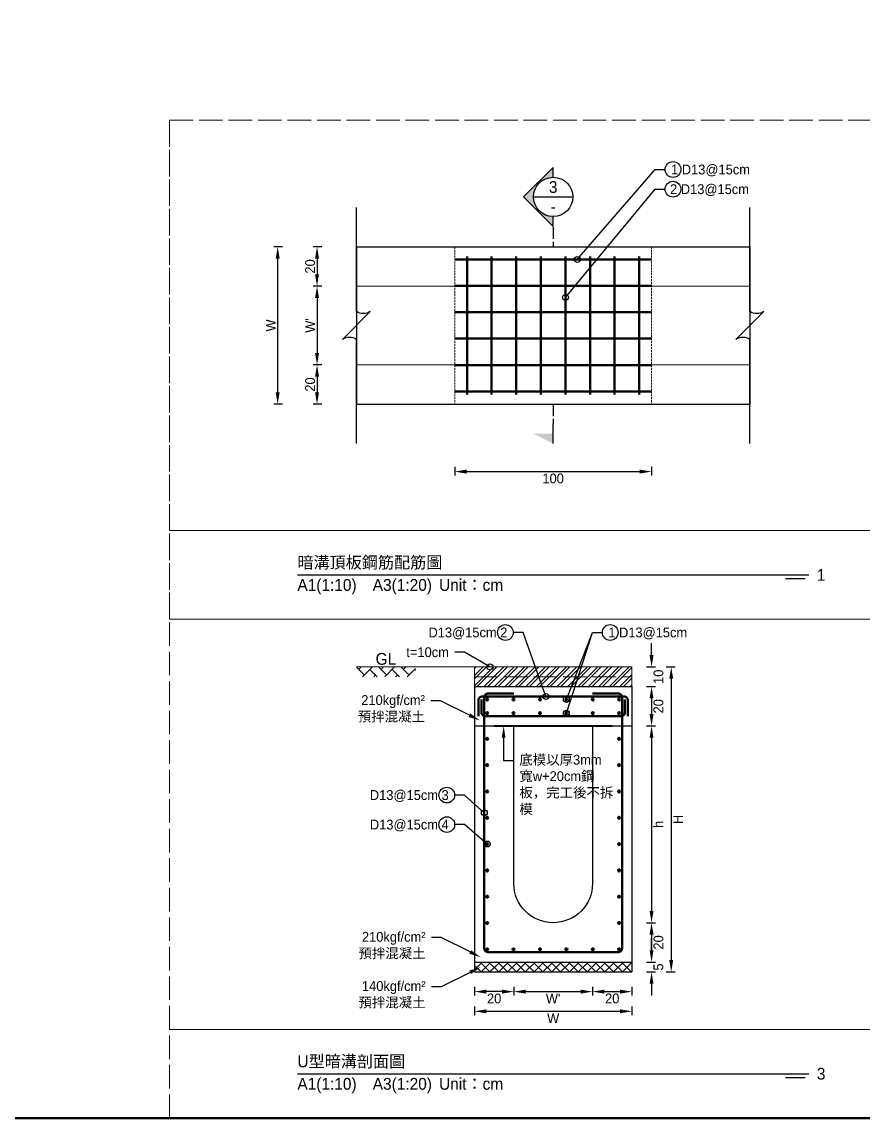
# Model space of a CAD drawing. Extents: x -3420 to 2030, y -3892 to 566.
# Drawn here: x -855 to -428, y -3892 to -3335 of the extents above; entities that cross this region are included whole.
import ezdxf
from ezdxf import colors
from ezdxf.entities.mleader import LeaderData, LeaderLine
from ezdxf.math import Vec2, Vec3

# ---------------------------------------------------------------- set-up
doc = ezdxf.new("R2010")
doc.units = 0
doc.header["$MEASUREMENT"] = 0
for name, pattern in [('ACAD_ISO02W100', [15, 12, -3]), ('DASHEDX2', [1.5, 1, -0.5]), ('HIDDEN', [0.375, 0.25, -0.125])]:
    doc.linetypes.add(name, pattern=pattern)
for name, color, linetype, lineweight in [('一、3.基本-變更', 1, 'Continuous', 50), ('二、1.繪圖-既有設施', 8, 'Continuous', 20), ('二、2.繪圖-施作項目', 181, 'Continuous', 30), ('二、4.繪圖-設計鋪面', 40, 'Continuous', 20), ('二、5.繪圖-鋼筋', 60, 'Continuous', 50), ('二、6.繪圖-其他施作項目', 35, 'Continuous', 30)]:
    doc.layers.add(name, color=color, linetype=linetype, lineweight=lineweight)
doc.layers.add('一、4.基本-隱藏', color=9, linetype='ACAD_ISO02W100', lineweight=20, plot=False)
doc.layers.add('三、3.文字-註解文字', color=2, linetype='Continuous')
doc.styles.add('次圖名(詳圖)', font='MS PGothic.ttf', dxfattribs={"height": 6})
doc.styles.add('註解文字(詳圖)', font='MS PGothic.ttf', dxfattribs={"height": 5})
doc.dimstyles.new('註解文字(詳圖)', dxfattribs={"dimtxt": 5, "dimasz": 6, "dimexe": 2, "dimexo": 5, "dimgap": 1, "dimtad": 2, "dimzin": 0, "dimdsep": 46, "dimtxsty": '註解文字(詳圖)', "dimcen": 0.1, "dimclrd": 144, "dimclre": 144, "dimclrt": 256, "dimadec": 0, "dimazin": 0, "dimtfac": 1, "dimtofl": 0, "dimtmove": 0, "dimatfit": 3, "dimfxlon": 1, "dimtolj": 1, "dimtzin": 0, "dimlwd": -1, "dimlwe": -1, "dimarcsym": 1})

# ---------------------------------------------------------------- blocks, each defined once
blk = doc.blocks.new('*D264')
at = {"layer": 'Defpoints', "color": 0, "transparency": 16777216}
for p in [(-685.015, -3449.25), (-705.015, -3469.25), (-685.015, -3469.25)]:
    blk.add_point(p, dxfattribs=at)
at = {"layer": '三、3.文字-註解文字', "color": 144, "transparency": 16777216}
for p, q in [((-702.515, -3449.25), (-707.015, -3449.25)), ((-705.015, -3455.25), (-705.015, -3463.25)), ((-702.515, -3469.25), (-707.015, -3469.25))]:
    blk.add_line(p, q, dxfattribs=at)
for points in [[(-706.015, -3455.25), (-704.015, -3455.25), (-705.015, -3449.25)], [(-706.015, -3463.25), (-704.015, -3463.25), (-705.015, -3469.25)]]:
    blk.add_solid(points, dxfattribs=at)
at = {"layer": '三、3.文字-註解文字', "transparency": 16777216, "insert": (-708.515, -3459.25), "char_height": 5, "attachment_point": 5, "rotation": 90, "style": '註解文字(詳圖)'}
blk.add_mtext('\\A1;20', dxfattribs=at)
blk = doc.blocks.new('*D265')
at = {"layer": 'Defpoints', "color": 0, "transparency": 16777216}
for p in [(-685.015, -3469.25), (-705.015, -3509.25), (-685.015, -3509.25)]:
    blk.add_point(p, dxfattribs=at)
at = {"layer": '三、3.文字-註解文字', "color": 144, "transparency": 16777216}
for p, q in [((-702.515, -3469.25), (-707.015, -3469.25)), ((-705.015, -3475.25), (-705.015, -3503.25)), ((-702.515, -3509.25), (-707.015, -3509.25))]:
    blk.add_line(p, q, dxfattribs=at)
for points in [[(-706.015, -3475.25), (-704.015, -3475.25), (-705.015, -3469.25)], [(-706.015, -3503.25), (-704.015, -3503.25), (-705.015, -3509.25)]]:
    blk.add_solid(points, dxfattribs=at)
at = {"layer": '三、3.文字-註解文字', "transparency": 16777216, "insert": (-708.515, -3489.25), "char_height": 5, "attachment_point": 5, "rotation": 90, "style": '註解文字(詳圖)'}
blk.add_mtext("\\A1;{\\fMS PGothic|b0|i0|c128|p34;W}'", dxfattribs=at)
blk = doc.blocks.new('*D266')
at = {"layer": 'Defpoints', "color": 0, "transparency": 16777216}
for p in [(-685.015, -3509.25), (-705.015, -3529.25), (-685.015, -3529.25)]:
    blk.add_point(p, dxfattribs=at)
at = {"layer": '三、3.文字-註解文字', "color": 144, "transparency": 16777216}
for p, q in [((-702.515, -3509.25), (-707.015, -3509.25)), ((-705.015, -3515.25), (-705.015, -3523.25)), ((-702.515, -3529.25), (-707.015, -3529.25))]:
    blk.add_line(p, q, dxfattribs=at)
for points in [[(-706.015, -3515.25), (-704.015, -3515.25), (-705.015, -3509.25)], [(-706.015, -3523.25), (-704.015, -3523.25), (-705.015, -3529.25)]]:
    blk.add_solid(points, dxfattribs=at)
at = {"layer": '三、3.文字-註解文字', "transparency": 16777216, "insert": (-708.515, -3519.25), "char_height": 5, "attachment_point": 5, "rotation": 90, "style": '註解文字(詳圖)'}
blk.add_mtext('\\A1;20', dxfattribs=at)
blk = doc.blocks.new('_Small')
at = {"color": 0, "linetype": 'ByBlock', "lineweight": -2}
blk.add_circle((0, 0), 0.25, dxfattribs=at)
blk = doc.blocks.new('*D267')
at = {"layer": 'Defpoints', "color": 0, "transparency": 16777216}
for p in [(-635.015, -3529.25), (-535.015, -3529.25), (-535.015, -3563.5)]:
    blk.add_point(p, dxfattribs=at)
at = {"layer": '三、3.文字-註解文字', "color": 144, "transparency": 16777216}
for p, q in [((-635.015, -3561), (-635.015, -3565.5)), ((-629.015, -3563.5), (-541.015, -3563.5)), ((-535.015, -3561), (-535.015, -3565.5))]:
    blk.add_line(p, q, dxfattribs=at)
for points in [[(-629.015, -3562.5), (-629.015, -3564.5), (-635.015, -3563.5)], [(-541.015, -3562.5), (-541.015, -3564.5), (-535.015, -3563.5)]]:
    blk.add_solid(points, dxfattribs=at)
at = {"layer": '三、3.文字-註解文字', "transparency": 16777216, "insert": (-585.015, -3567), "char_height": 5, "attachment_point": 5, "style": '註解文字(詳圖)'}
blk.add_mtext('\\A1;100', dxfattribs=at)
blk = doc.blocks.new('*D268')
at = {"layer": 'Defpoints', "color": 0, "transparency": 16777216}
for p in [(-725.015, -3449.25), (-685.015, -3449.25), (-685.015, -3529.25)]:
    blk.add_point(p, dxfattribs=at)
at = {"layer": '三、3.文字-註解文字', "color": 144, "transparency": 16777216}
for p, q in [((-722.515, -3449.25), (-727.015, -3449.25)), ((-725.015, -3523.25), (-725.015, -3455.25)), ((-722.515, -3529.25), (-727.015, -3529.25))]:
    blk.add_line(p, q, dxfattribs=at)
for points in [[(-726.015, -3455.25), (-724.015, -3455.25), (-725.015, -3449.25)], [(-726.015, -3523.25), (-724.015, -3523.25), (-725.015, -3529.25)]]:
    blk.add_solid(points, dxfattribs=at)
at = {"layer": '三、3.文字-註解文字', "transparency": 16777216, "insert": (-728.515, -3489.25), "char_height": 5, "attachment_point": 5, "rotation": 90, "style": '註解文字(詳圖)'}
blk.add_mtext('\\A1;W', dxfattribs=at)
blk = doc.blocks.new('*D269')
at = {"layer": 'Defpoints', "color": 0, "transparency": 16777216}
for p in [(-545, -3662.75), (-545, -3672.75), (-535, -3672.75)]:
    blk.add_point(p, dxfattribs=at)
at = {"layer": '三、3.文字-註解文字', "color": 144, "transparency": 16777216}
for p, q in [((-535, -3656.75), (-535, -3650.75)), ((-537.5, -3662.75), (-533, -3662.75)), ((-537.5, -3672.75), (-533, -3672.75)), ((-535, -3678.75), (-535, -3684.75))]:
    blk.add_line(p, q, dxfattribs=at)
for points in [[(-536, -3656.75), (-534, -3656.75), (-535, -3662.75)], [(-536, -3678.75), (-534, -3678.75), (-535, -3672.75)]]:
    blk.add_solid(points, dxfattribs=at)
at = {"layer": '三、3.文字-註解文字', "transparency": 16777216, "insert": (-531.5, -3667.75), "char_height": 5, "attachment_point": 5, "rotation": 90, "style": '註解文字(詳圖)'}
blk.add_mtext('\\A1;10', dxfattribs=at)
blk = doc.blocks.new('*D270')
at = {"layer": 'Defpoints', "color": 0, "transparency": 16777216}
for p in [(-545, -3672.75), (-545, -3692.75), (-535, -3692.75)]:
    blk.add_point(p, dxfattribs=at)
at = {"layer": '三、3.文字-註解文字', "color": 144, "transparency": 16777216}
for p, q in [((-537.5, -3672.75), (-533, -3672.75)), ((-535, -3678.75), (-535, -3686.75)), ((-537.5, -3692.75), (-533, -3692.75))]:
    blk.add_line(p, q, dxfattribs=at)
for points in [[(-536, -3678.75), (-534, -3678.75), (-535, -3672.75)], [(-536, -3686.75), (-534, -3686.75), (-535, -3692.75)]]:
    blk.add_solid(points, dxfattribs=at)
at = {"layer": '三、3.文字-註解文字', "transparency": 16777216, "insert": (-531.5, -3682.75), "char_height": 5, "attachment_point": 5, "rotation": 90, "style": '註解文字(詳圖)'}
blk.add_mtext('\\A1;20', dxfattribs=at)
blk = doc.blocks.new('*D271')
at = {"layer": 'Defpoints', "color": 0, "transparency": 16777216}
for p in [(-585, -3692.75), (-585, -3792.75), (-535, -3792.75)]:
    blk.add_point(p, dxfattribs=at)
at = {"layer": '三、3.文字-註解文字', "color": 144, "transparency": 16777216}
for p, q in [((-537.5, -3692.75), (-533, -3692.75)), ((-535, -3698.75), (-535, -3786.75)), ((-537.5, -3792.75), (-533, -3792.75))]:
    blk.add_line(p, q, dxfattribs=at)
for points in [[(-536, -3698.75), (-534, -3698.75), (-535, -3692.75)], [(-536, -3786.75), (-534, -3786.75), (-535, -3792.75)]]:
    blk.add_solid(points, dxfattribs=at)
at = {"layer": '三、3.文字-註解文字', "transparency": 16777216, "insert": (-531.5, -3742.75), "char_height": 5, "attachment_point": 5, "rotation": 90, "style": '註解文字(詳圖)'}
blk.add_mtext('\\A1;h', dxfattribs=at)
blk = doc.blocks.new('*D272')
at = {"layer": 'Defpoints', "color": 0, "transparency": 16777216}
for p in [(-585, -3792.75), (-545, -3812.75), (-535, -3812.75)]:
    blk.add_point(p, dxfattribs=at)
at = {"layer": '三、3.文字-註解文字', "color": 144, "transparency": 16777216}
for p, q in [((-537.5, -3792.75), (-533, -3792.75)), ((-535, -3798.75), (-535, -3806.75)), ((-537.5, -3812.75), (-533, -3812.75))]:
    blk.add_line(p, q, dxfattribs=at)
for points in [[(-536, -3798.75), (-534, -3798.75), (-535, -3792.75)], [(-536, -3806.75), (-534, -3806.75), (-535, -3812.75)]]:
    blk.add_solid(points, dxfattribs=at)
at = {"layer": '三、3.文字-註解文字', "transparency": 16777216, "insert": (-531.5, -3802.75), "char_height": 5, "attachment_point": 5, "rotation": 90, "style": '註解文字(詳圖)'}
blk.add_mtext('\\A1;20', dxfattribs=at)
blk = doc.blocks.new('*D273')
at = {"layer": 'Defpoints', "color": 0, "transparency": 16777216}
for p in [(-545, -3812.75), (-545, -3817.75), (-535, -3817.75)]:
    blk.add_point(p, dxfattribs=at)
at = {"layer": '三、3.文字-註解文字', "color": 144, "transparency": 16777216}
for p, q in [((-535, -3806.75), (-535, -3800.75)), ((-537.5, -3812.75), (-533, -3812.75)), ((-537.5, -3817.75), (-533, -3817.75)), ((-535, -3823.75), (-535, -3829.75))]:
    blk.add_line(p, q, dxfattribs=at)
for points in [[(-536, -3806.75), (-534, -3806.75), (-535, -3812.75)], [(-536, -3823.75), (-534, -3823.75), (-535, -3817.75)]]:
    blk.add_solid(points, dxfattribs=at)
at = {"layer": '三、3.文字-註解文字', "transparency": 16777216, "insert": (-531.5, -3815.25), "char_height": 5, "attachment_point": 5, "rotation": 90, "style": '註解文字(詳圖)'}
blk.add_mtext('\\A1;5', dxfattribs=at)
blk = doc.blocks.new('*D274')
at = {"layer": 'Defpoints', "color": 0, "transparency": 16777216}
for p in [(-545, -3662.75), (-545, -3817.75), (-525, -3817.75)]:
    blk.add_point(p, dxfattribs=at)
at = {"layer": '三、3.文字-註解文字', "color": 144, "transparency": 16777216}
for p, q in [((-527.5, -3662.75), (-523, -3662.75)), ((-525, -3668.75), (-525, -3811.75)), ((-527.5, -3817.75), (-523, -3817.75))]:
    blk.add_line(p, q, dxfattribs=at)
for points in [[(-526, -3668.75), (-524, -3668.75), (-525, -3662.75)], [(-526, -3811.75), (-524, -3811.75), (-525, -3817.75)]]:
    blk.add_solid(points, dxfattribs=at)
at = {"layer": '三、3.文字-註解文字', "transparency": 16777216, "insert": (-521.5, -3740.25), "char_height": 5, "attachment_point": 5, "rotation": 90, "style": '註解文字(詳圖)'}
blk.add_mtext('\\A1;H', dxfattribs=at)
blk = doc.blocks.new('*D275')
at = {"layer": 'Defpoints', "color": 0, "transparency": 16777216}
for p in [(-625, -3692.75), (-605, -3692.75), (-625, -3827.75)]:
    blk.add_point(p, dxfattribs=at)
at = {"layer": '三、3.文字-註解文字', "color": 144, "transparency": 16777216}
for p, q in [((-625, -3825.25), (-625, -3829.75)), ((-605, -3825.25), (-605, -3829.75)), ((-611, -3827.75), (-619, -3827.75))]:
    blk.add_line(p, q, dxfattribs=at)
for points in [[(-619, -3826.75), (-619, -3828.75), (-625, -3827.75)], [(-611, -3826.75), (-611, -3828.75), (-605, -3827.75)]]:
    blk.add_solid(points, dxfattribs=at)
at = {"layer": '三、3.文字-註解文字', "transparency": 16777216, "insert": (-615, -3831.25), "char_height": 5, "attachment_point": 5, "style": '註解文字(詳圖)'}
blk.add_mtext('\\A1;20', dxfattribs=at)
blk = doc.blocks.new('*D276')
at = {"layer": 'Defpoints', "color": 0, "transparency": 16777216}
for p in [(-605, -3692.75), (-565, -3692.75), (-565, -3827.75)]:
    blk.add_point(p, dxfattribs=at)
at = {"layer": '三、3.文字-註解文字', "color": 144, "transparency": 16777216}
for p, q in [((-605, -3825.25), (-605, -3829.75)), ((-565, -3825.25), (-565, -3829.75)), ((-599, -3827.75), (-571, -3827.75))]:
    blk.add_line(p, q, dxfattribs=at)
for points in [[(-599, -3826.75), (-599, -3828.75), (-605, -3827.75)], [(-571, -3826.75), (-571, -3828.75), (-565, -3827.75)]]:
    blk.add_solid(points, dxfattribs=at)
at = {"layer": '三、3.文字-註解文字', "transparency": 16777216, "insert": (-585, -3831.25), "char_height": 5, "attachment_point": 5, "style": '註解文字(詳圖)'}
blk.add_mtext("\\A1;W'", dxfattribs=at)
blk = doc.blocks.new('*D277')
at = {"layer": 'Defpoints', "color": 0, "transparency": 16777216}
for p in [(-565, -3692.75), (-545, -3692.75), (-545, -3827.75)]:
    blk.add_point(p, dxfattribs=at)
at = {"layer": '三、3.文字-註解文字', "color": 144, "transparency": 16777216}
for p, q in [((-565, -3825.25), (-565, -3829.75)), ((-545, -3825.25), (-545, -3829.75)), ((-559, -3827.75), (-551, -3827.75))]:
    blk.add_line(p, q, dxfattribs=at)
for points in [[(-559, -3826.75), (-559, -3828.75), (-565, -3827.75)], [(-551, -3826.75), (-551, -3828.75), (-545, -3827.75)]]:
    blk.add_solid(points, dxfattribs=at)
at = {"layer": '三、3.文字-註解文字', "transparency": 16777216, "insert": (-555, -3831.25), "char_height": 5, "attachment_point": 5, "style": '註解文字(詳圖)'}
blk.add_mtext('\\A1;20', dxfattribs=at)
blk = doc.blocks.new('*D307')
at = {"layer": 'Defpoints', "color": 0, "transparency": 16777216}
for p in [(-625, -3817.75), (-545, -3817.75), (-545, -3837.75)]:
    blk.add_point(p, dxfattribs=at)
at = {"layer": '三、3.文字-註解文字', "color": 144, "transparency": 16777216}
for p, q in [((-625, -3835.25), (-625, -3839.75)), ((-545, -3835.25), (-545, -3839.75)), ((-619, -3837.75), (-551, -3837.75))]:
    blk.add_line(p, q, dxfattribs=at)
for points in [[(-619, -3836.75), (-619, -3838.75), (-625, -3837.75)], [(-551, -3836.75), (-551, -3838.75), (-545, -3837.75)]]:
    blk.add_solid(points, dxfattribs=at)
at = {"layer": '三、3.文字-註解文字', "transparency": 16777216, "insert": (-585, -3841.25), "char_height": 5, "attachment_point": 5, "style": '註解文字(詳圖)'}
blk.add_mtext('\\A1;W', dxfattribs=at)

msp = doc.modelspace()

# ---------------------------------------------------------------- hatches: boundary and pattern name
at = {"layer": '三、3.文字-註解文字'}
h = msp.add_hatch(color=256, dxfattribs=at)
h.dxf.hatch_style = 1
h.paths.add_polyline_path([(-585.015, -3408.943), (-600.015, -3423.943), (-585.015, -3438.943), (-585.015, -3433.943, -0.4142136), (-595.015, -3423.943, -0.4142136), (-585.015, -3413.943)])
h = msp.add_hatch(color=256, dxfattribs=at)
h.dxf.hatch_style = 1
h.paths.add_polyline_path([(-595.015, -3544.25), (-585.015, -3549.25), (-585.015, -3544.25)])
at = {"layer": '二、2.繪圖-施作項目'}
h = msp.add_hatch(dxfattribs=at)
h.set_pattern_fill('ANSI37', color=256)
h.set_pattern_definition([(45, (658.0375, -3278.9498), (-2.245064, 2.245064), []), (135, (658.0375, -3278.9498), (-2.245064, -2.245064), [])])
h.paths.add_polyline_path([(-545, -3817.75), (-545, -3812.75), (-625, -3812.75), (-625, -3817.75)])
at = {"layer": '二、4.繪圖-設計鋪面'}
h = msp.add_hatch(dxfattribs=at)
h.set_pattern_fill('AR-HBONE', color=256)
h.set_pattern_definition([(45, (-5, -3392.5), (0, 5.656854), [12, -4]), (135, (-2.1716, -3389.6716), (4e-16, 5.656854), [12, -4])])
h.paths.add_polyline_path([(-655, -3662.75), (-685, -3662.75), (-685, -3667.75), (-655, -3667.75)])
h = msp.add_hatch(dxfattribs=at)
h.set_pattern_fill('ANSI32', color=256, scale=10)
h.set_pattern_definition([(45, (-2741.9982, -3355.1777), (-2.6516504, 2.6516504), []), (45, (-2740.2304, -3355.1777), (-2.6516504, 2.6516504), [])])
h.paths.add_polyline_path([(-545, -3662.75), (-625, -3662.75), (-625, -3667.75), (-545, -3667.75)])
h.paths.add_polyline_path([(-545, -3667.75), (-625, -3667.75), (-625, -3672.75), (-545, -3672.75)])
at = {"layer": '二、5.繪圖-鋼筋'}
h = msp.add_hatch(color=256, dxfattribs=at)
h.dxf.hatch_style = 1
h.paths.add_polyline_path([(-618, -3679.25, 1), (-619, -3679.25, 1)])
h = msp.add_hatch(color=256, dxfattribs=at)
h.dxf.hatch_style = 1
h.paths.add_polyline_path([(-604.6, -3679.25, 1), (-605.6, -3679.25, 1)])
h = msp.add_hatch(color=256, dxfattribs=at)
h.dxf.hatch_style = 1
h.paths.add_polyline_path([(-591.2, -3679.25, 1), (-592.2, -3679.25, 1)])
h = msp.add_hatch(color=256, dxfattribs=at)
h.dxf.hatch_style = 1
h.paths.add_polyline_path([(-577.8, -3679.25, 1), (-578.8, -3679.25, 1)])
h = msp.add_hatch(color=256, dxfattribs=at)
h.dxf.hatch_style = 1
h.paths.add_polyline_path([(-564.4, -3679.25, 1), (-565.4, -3679.25, 1)])
h = msp.add_hatch(color=256, dxfattribs=at)
h.dxf.hatch_style = 1
h.paths.add_polyline_path([(-551, -3679.25, 1), (-552, -3679.25, 1)])
h = msp.add_hatch(color=256, dxfattribs=at)
h.dxf.hatch_style = 1
h.paths.add_polyline_path([(-618, -3686.25, 1), (-619, -3686.25, 1)])
h = msp.add_hatch(color=256, dxfattribs=at)
h.dxf.hatch_style = 1
h.paths.add_polyline_path([(-604.6, -3686.25, 1), (-605.6, -3686.25, 1)])
h = msp.add_hatch(color=256, dxfattribs=at)
h.dxf.hatch_style = 1
h.paths.add_polyline_path([(-591.2, -3686.25, 1), (-592.2, -3686.25, 1)])
h = msp.add_hatch(color=256, dxfattribs=at)
h.dxf.hatch_style = 1
h.paths.add_polyline_path([(-577.8, -3686.25, 1), (-578.8, -3686.25, 1)])
h = msp.add_hatch(color=256, dxfattribs=at)
h.dxf.hatch_style = 1
h.paths.add_polyline_path([(-564.4, -3686.25, 1), (-565.4, -3686.25, 1)])
h = msp.add_hatch(color=256, dxfattribs=at)
h.dxf.hatch_style = 1
h.paths.add_polyline_path([(-551, -3686.25, 1), (-552, -3686.25, 1)])
h = msp.add_hatch(color=256, dxfattribs=at)
h.dxf.hatch_style = 1
h.paths.add_polyline_path([(-618, -3699.25, 1), (-619, -3699.25, 1)])
h = msp.add_hatch(color=256, dxfattribs=at)
h.dxf.hatch_style = 1
h.paths.add_polyline_path([(-551, -3699.25, 1), (-552, -3699.25, 1)])
h = msp.add_hatch(color=256, dxfattribs=at)
h.dxf.hatch_style = 1
h.paths.add_polyline_path([(-618, -3712.625, 1), (-619, -3712.625, 1)])
h = msp.add_hatch(color=256, dxfattribs=at)
h.dxf.hatch_style = 1
h.paths.add_polyline_path([(-551, -3712.625, 1), (-552, -3712.625, 1)])
h = msp.add_hatch(color=256, dxfattribs=at)
h.dxf.hatch_style = 1
h.paths.add_polyline_path([(-618, -3726, 1), (-619, -3726, 1)])
h = msp.add_hatch(color=256, dxfattribs=at)
h.dxf.hatch_style = 1
h.paths.add_polyline_path([(-551, -3726, 1), (-552, -3726, 1)])
h = msp.add_hatch(color=256, dxfattribs=at)
h.dxf.hatch_style = 1
h.paths.add_polyline_path([(-618, -3739.375, 1), (-619, -3739.375, 1)])
h = msp.add_hatch(color=256, dxfattribs=at)
h.dxf.hatch_style = 1
h.paths.add_polyline_path([(-551, -3739.375, 1), (-552, -3739.375, 1)])
h = msp.add_hatch(color=256, dxfattribs=at)
h.dxf.hatch_style = 1
h.paths.add_polyline_path([(-618, -3752.75, 1), (-619, -3752.75, 1)])
h = msp.add_hatch(color=256, dxfattribs=at)
h.dxf.hatch_style = 1
h.paths.add_polyline_path([(-551, -3752.75, 1), (-552, -3752.75, 1)])
h = msp.add_hatch(color=256, dxfattribs=at)
h.dxf.hatch_style = 1
h.paths.add_polyline_path([(-618, -3766.125, 1), (-619, -3766.125, 1)])
h = msp.add_hatch(color=256, dxfattribs=at)
h.dxf.hatch_style = 1
h.paths.add_polyline_path([(-551, -3766.125, 1), (-552, -3766.125, 1)])
h = msp.add_hatch(color=256, dxfattribs=at)
h.dxf.hatch_style = 1
h.paths.add_polyline_path([(-618, -3779.5, 1), (-619, -3779.5, 1)])
h = msp.add_hatch(color=256, dxfattribs=at)
h.dxf.hatch_style = 1
h.paths.add_polyline_path([(-551, -3779.5, 1), (-552, -3779.5, 1)])
h = msp.add_hatch(color=256, dxfattribs=at)
h.dxf.hatch_style = 1
h.paths.add_polyline_path([(-618, -3792.875, 1), (-619, -3792.875, 1)])
h = msp.add_hatch(color=256, dxfattribs=at)
h.dxf.hatch_style = 1
h.paths.add_polyline_path([(-551, -3792.875, 1), (-552, -3792.875, 1)])
h = msp.add_hatch(color=256, dxfattribs=at)
h.dxf.hatch_style = 1
h.paths.add_polyline_path([(-618, -3806.25, 1), (-619, -3806.25, 1)])
h = msp.add_hatch(color=256, dxfattribs=at)
h.dxf.hatch_style = 1
h.paths.add_polyline_path([(-604.6, -3806.25, 1), (-605.6, -3806.25, 1)])
h = msp.add_hatch(color=256, dxfattribs=at)
h.dxf.hatch_style = 1
h.paths.add_polyline_path([(-591.2, -3806.25, 1), (-592.2, -3806.25, 1)])
h = msp.add_hatch(color=256, dxfattribs=at)
h.dxf.hatch_style = 1
h.paths.add_polyline_path([(-577.8, -3806.25, 1), (-578.8, -3806.25, 1)])
h = msp.add_hatch(color=256, dxfattribs=at)
h.dxf.hatch_style = 1
h.paths.add_polyline_path([(-564.4, -3806.25, 1), (-565.4, -3806.25, 1)])
h = msp.add_hatch(color=256, dxfattribs=at)
h.dxf.hatch_style = 1
h.paths.add_polyline_path([(-551, -3806.25, 1), (-552, -3806.25, 1)])

# ---------------------------------------------------------------- linework, layer by layer
at = {"layer": '一、3.基本-變更'}
msp.add_lwpolyline([(-3420, -2778), (0, -2778), (0, -3892), (-3420, -3892)], close=True, dxfattribs=at)
at = {"layer": '一、4.基本-隱藏'}
for points in [[(-780, -3385), (0, -3385), (0, -3892), (-780, -3892)], [(-780, -3385), (-390, -3385), (-390, -3593.5), (-780, -3593.5)], [(-780, -3593.5), (-390, -3593.5), (-390, -3638.5), (-780, -3638.5)], [(-780, -3638.5), (-390, -3638.5), (-390, -3847), (-780, -3847)], [(-780, -3847), (-390, -3847), (-390, -3892), (-780, -3892)]]:
    msp.add_lwpolyline(points, close=True, dxfattribs=at)
msp.add_lwpolyline([(-780, -3892), (0, -3892)], dxfattribs=at)
at = {"layer": '三、3.文字-註解文字'}
for points in [[(-585.015, -3413.943), (-585.015, -3408.943), (-600.015, -3423.943), (-585.015, -3438.943), (-585.015, -3433.943)], [(-595.015, -3423.943), (-575.015, -3423.943)], [(-585.015, -3549.25), (-585.015, -3539.25)], [(-715, -3616), (-455, -3616)], [(-457, -3618), (-467, -3618)], [(-715, -3869.5), (-455, -3869.5)], [(-457, -3871.5), (-467, -3871.5)]]:
    msp.add_lwpolyline(points, dxfattribs=at)
for points in [[(-685.015, -3549.25), (-685.015, -3496.321, 0.2828427), (-692.086, -3496.321), (-677.944, -3482.179, -0.2828427), (-685.015, -3482.179), (-685.015, -3429.25)], [(-485.015, -3549.25), (-485.015, -3496.321, 0.2828427), (-492.086, -3496.321), (-477.944, -3482.179, -0.2828427), (-485.015, -3482.179), (-485.015, -3429.25)]]:
    msp.add_lwpolyline(points, format="xyb", dxfattribs=at)
at = {"layer": '三、3.文字-註解文字', "linetype": 'ACAD_ISO02W100', "ltscale": 0.5}
for points in [[(-585.015, -3439.25), (-585.015, -3449.25)], [(-585.015, -3529.25), (-585.015, -3539.25)]]:
    msp.add_lwpolyline(points, dxfattribs=at)
at = {"layer": '三、3.文字-註解文字'}
for centre, radius in [((-524.085, -3410), 4), ((-585.015, -3423.943), 10), ((-524.085, -3420), 4), ((-609.282, -3645.25), 4), ((-556, -3645.25), 4), ((-639.082, -3727.875), 4), ((-639.082, -3742.875), 4)]:
    msp.add_circle(centre, radius, dxfattribs=at)
at = {"layer": '二、1.繪圖-既有設施', "linetype": 'DASHEDX2'}
for points in [[(-635.015, -3449.25), (-635.015, -3529.25)], [(-535.015, -3449.25), (-535.015, -3529.25)]]:
    msp.add_lwpolyline(points, dxfattribs=at)
at = {"layer": '二、1.繪圖-既有設施', "linetype": 'HIDDEN'}
for points in [[(-685.015, -3469.25), (-485.015, -3469.25)], [(-685.015, -3509.25), (-485.015, -3509.25)]]:
    msp.add_lwpolyline(points, dxfattribs=at)
at = {"layer": '二、2.繪圖-施作項目'}
for points in [[(-685.015, -3449.25), (-485.015, -3449.25)], [(-685.015, -3449.25), (-685.015, -3529.25)], [(-485.015, -3449.25), (-485.015, -3529.25)], [(-685.015, -3529.25), (-485.015, -3529.25)], [(-625, -3672.75), (-545, -3672.75)], [(-625, -3672.75), (-625, -3692.75)], [(-545, -3672.75), (-545, -3692.75)], [(-625, -3692.75), (-545, -3692.75)], [(-625, -3692.75), (-545, -3692.75)], [(-625, -3692.75), (-625, -3817.75)], [(-545, -3692.75), (-545, -3817.75)], [(-625, -3812.75), (-545, -3812.75)], [(-625, -3817.75), (-545, -3817.75)]]:
    msp.add_lwpolyline(points, dxfattribs=at)
msp.add_lwpolyline([(-565, -3692.75), (-565, -3772.75, -1), (-605, -3772.75), (-605, -3692.75)], format="xyb", dxfattribs=at)
at = {"layer": '二、4.繪圖-設計鋪面'}
for points in [[(-625, -3662.75), (-685, -3662.75)], [(-625, -3662.75), (-545, -3662.75)], [(-625, -3662.75), (-625, -3672.75)], [(-545, -3662.75), (-545, -3672.75)], [(-625, -3672.75), (-545, -3672.75)]]:
    msp.add_lwpolyline(points, dxfattribs=at)
at = {"layer": '二、4.繪圖-設計鋪面', "linetype": 'ACAD_ISO02W100'}
msp.add_lwpolyline([(-625, -3667.75), (-545, -3667.75)], dxfattribs=at)
at = {"layer": '二、5.繪圖-鋼筋'}
for points in [[(-635.015, -3455.75), (-535.015, -3455.75)], [(-628.765, -3454.25), (-628.765, -3524.25)], [(-616.265, -3454.25), (-616.265, -3524.25)], [(-603.765, -3454.25), (-603.765, -3524.25)], [(-591.265, -3454.25), (-591.265, -3524.25)], [(-578.765, -3454.25), (-578.765, -3524.25)], [(-566.265, -3454.25), (-566.265, -3524.25)], [(-553.765, -3454.25), (-553.765, -3524.25)], [(-541.265, -3454.25), (-541.265, -3524.25)], [(-635.015, -3469.15), (-535.015, -3469.15)], [(-635.015, -3482.55), (-535.015, -3482.55)], [(-635.015, -3495.95), (-535.015, -3495.95)], [(-635.015, -3509.35), (-535.015, -3509.35)], [(-635.015, -3522.75), (-535.015, -3522.75)]]:
    msp.add_lwpolyline(points, dxfattribs=at)
for points in [[(-547, -3687.75), (-547, -3679.75, 0.4142136), (-549, -3677.75), (-621, -3677.75, 0.4142136), (-623, -3679.75), (-623, -3687.75)], [(-621.5, -3679.25), (-621.5, -3685.75, 0.4142136), (-619.5, -3687.75), (-550.5, -3687.75, 0.4142136), (-548.5, -3685.75), (-548.5, -3679.25)], [(-605, -3676.25), (-618, -3676.25, 0.4142136), (-620, -3678.25), (-620, -3692.75)], [(-565, -3676.25), (-552, -3676.25, -0.4142136), (-550, -3678.25), (-550, -3692.75)], [(-550, -3692.75), (-550, -3805.75, -0.4142136), (-552, -3807.75), (-618, -3807.75, -0.4142136), (-620, -3805.75), (-620, -3692.75)]]:
    msp.add_lwpolyline(points, format="xyb", dxfattribs=at)
for centre in [(-618.5, -3679.25), (-605.1, -3679.25), (-591.7, -3679.25), (-578.3, -3679.25), (-564.9, -3679.25), (-551.5, -3679.25), (-618.5, -3686.25), (-605.1, -3686.25), (-591.7, -3686.25), (-578.3, -3686.25), (-564.9, -3686.25), (-551.5, -3686.25), (-618.5, -3699.25), (-551.5, -3699.25), (-618.5, -3712.625), (-551.5, -3712.625), (-618.5, -3726), (-551.5, -3726), (-618.5, -3739.375), (-551.5, -3739.375), (-618.5, -3752.75), (-551.5, -3752.75), (-618.5, -3766.125), (-551.5, -3766.125), (-618.5, -3779.5), (-551.5, -3779.5), (-618.5, -3792.875), (-551.5, -3792.875), (-618.5, -3806.25), (-605.1, -3806.25), (-591.7, -3806.25), (-578.3, -3806.25), (-564.9, -3806.25), (-551.5, -3806.25)]:
    msp.add_circle(centre, 0.5, dxfattribs=at)
at = {"layer": '二、6.繪圖-其他施作項目', "const_width": 1}
msp.add_lwpolyline([(-615, -3692.75), (-555, -3692.75)], dxfattribs=at)

# ---------------------------------------------------------------- texts
at = {"layer": '三、3.文字-註解文字', "char_height": 6}
for s, width, gutter_width, insert, attachment_point, style in [('3', 6.60394, 25, (-585.015, -3418.943), 5, '註解文字(詳圖)'), ('-', 6.60394, 25, (-585.015, -3428.943), 5, '註解文字(詳圖)'), ('暗{\\fMS PGothic|b0|i0|c128|p34;溝頂板鋼筋配筋圖}', 80.77209, 15, (-715, -3610), 4, '次圖名(詳圖)'), ('1', 3, 15, (-451, -3616), 4, '次圖名(詳圖)'), ('A1(1:10)\u3000A3(1:20){\\fMS PGothic|b0|i0|c128|p34;^IUnit：cm}', 136.03259, 15, (-715, -3622), 4, '次圖名(詳圖)'), ('U型{\\fMS PGothic|b0|i0|c128|p34;暗溝剖面圖}', 134.12151, 15, (-715, -3863.5), 4, '次圖名(詳圖)'), ('3', 3, 15, (-451, -3869.5), 4, '次圖名(詳圖)'), ('A1(1:10)\u3000A3(1:20){\\fMS PGothic|b0|i0|c128|p34;^IUnit：cm}', 136.03259, 15, (-715, -3875.5), 4, '次圖名(詳圖)')]:
    msp.add_mtext_dynamic_manual_height_columns(s, width=width, gutter_width=gutter_width, heights=[0], dxfattribs=dict(at, insert=insert, attachment_point=attachment_point, style=style))
at = {"layer": '二、4.繪圖-設計鋪面', "insert": (-670, -3661.75), "char_height": 6, "attachment_point": 8, "style": '註解文字(詳圖)'}
msp.add_mtext_dynamic_manual_height_columns('{\\fMS PGothic|b0|i0|c128|p34;GL}', width=10.17412, gutter_width=30, heights=[0], dxfattribs=at)

# ---------------------------------------------------------------- dimensions: what is measured, and where the dimension line sits
at = {"layer": '三、3.文字-註解文字'}
for base, p1, p2, text, picture, middle in [((-725.015, -3449.25), (-685.015, -3529.25), (-685.015, -3449.25), 'W', '*D268', (-728.515, -3489.25)), ((-705.015, -3469.25), (-685.015, -3449.25), (-685.015, -3469.25), '20', '*D264', (-708.515, -3459.25)), ((-705.015, -3509.25), (-685.015, -3469.25), (-685.015, -3509.25), "{\\fMS PGothic|b0|i0|c128|p34;W}'", '*D265', (-708.515, -3489.25)), ((-705.015, -3529.25), (-685.015, -3509.25), (-685.015, -3529.25), '20', '*D266', (-708.515, -3519.25)), ((-535, -3672.75), (-545, -3662.75), (-545, -3672.75), '10', '*D269', (-531.5, -3667.75)), ((-525, -3817.75), (-545, -3662.75), (-545, -3817.75), 'H', '*D274', (-521.5, -3740.25)), ((-535, -3692.75), (-545, -3672.75), (-545, -3692.75), '20', '*D270', (-531.5, -3682.75)), ((-535, -3792.75), (-585, -3692.75), (-585, -3792.75), 'h', '*D271', (-531.5, -3742.75)), ((-535, -3812.75), (-585, -3792.75), (-545, -3812.75), '20', '*D272', (-531.5, -3802.75)), ((-535, -3817.75), (-545, -3812.75), (-545, -3817.75), '5', '*D273', (-531.5, -3815.25))]:
    dim = msp.add_linear_dim(base=base, p1=p1, p2=p2, angle=90, text=text, dimstyle='註解文字(詳圖)', dxfattribs=at)
    dim.commit()
    dim.dimension.update_dxf_attribs({"geometry": picture, "text_midpoint": middle})
for base, p1, p2, text, picture, middle in [((-535.015, -3563.5), (-635.015, -3529.25), (-535.015, -3529.25), '100', '*D267', (-585.015, -3567)), ((-625, -3827.75), (-605, -3692.75), (-625, -3692.75), '20', '*D275', (-615, -3831.25)), ((-565, -3827.75), (-605, -3692.75), (-565, -3692.75), "W'", '*D276', (-585, -3831.25)), ((-545, -3827.75), (-565, -3692.75), (-545, -3692.75), '20', '*D277', (-555, -3831.25)), ((-545, -3837.75), (-625, -3817.75), (-545, -3817.75), 'W', '*D307', (-585, -3841.25))]:
    dim = msp.add_linear_dim(base=base, p1=p1, p2=p2, text=text, dimstyle='註解文字(詳圖)', dxfattribs=at)
    dim.commit()
    dim.dimension.update_dxf_attribs({"geometry": picture, "text_midpoint": middle})

# ---------------------------------------------------------------- leaders
ml = msp.add_multileader_mtext('Standard', dxfattribs=at)
ml.set_content('{\\fMS PGothic|b0|i0|c128|p34;1 }D13@15cm', color=256, style='註解文字(詳圖)')
ml.set_leader_properties(color=144, linetype='ByLayer', lineweight=-1)
ml.set_arrow_properties(name='SMALL')
ml.build(insert=Vec2(0, 0))
ml.multileader.update_dxf_attribs({"dogleg_length": 5, "arrow_head_size": 6})
ctx = ml.context
ctx.base_point, ctx.char_height, ctx.arrow_head_size, ctx.landing_gap_size, ctx.plane_origin = Vec3(-528.085, -3410), 5, 6, 3, Vec3(-570.71, -3457.835)
notes = []
notes.append((ctx, [(0, (1, 1, 0), (-533.085, -3410), (1, 0), 5, [(0, [(-572.743, -3455.75)], 0, [])])]))
ctx.mtext.insert, ctx.mtext.flow_direction = Vec3(-525.085, -3407.486), 5
ml = msp.add_multileader_mtext('Standard', dxfattribs=at)
ml.set_content('{\\fMS PGothic|b0|i0|c128|p34;2 }D13@15cm', color=256, style='註解文字(詳圖)')
ml.set_leader_properties(color=144, linetype='ByLayer', lineweight=-1)
ml.set_arrow_properties(name='SMALL')
ml.build(insert=Vec2(0, 0))
ml.multileader.update_dxf_attribs({"dogleg_length": 5, "arrow_head_size": 6})
ctx = ml.context
ctx.base_point, ctx.char_height, ctx.arrow_head_size, ctx.landing_gap_size, ctx.plane_origin = Vec3(-528.085, -3420), 5, 6, 2.5, Vec3(-570.71, -3467.835)
notes.append((ctx, [(0, (1, 1, 0), (-533.085, -3420), (1, 0), 5, [(0, [(-578.78, -3475.015)], 0, [])])]))
ctx.mtext.insert, ctx.mtext.flow_direction = Vec3(-525.585, -3417.486), 5
ml = msp.add_multileader_mtext('Standard', dxfattribs=at)
ml.set_content('{\\fMS PGothic|b0|i0|c128|p34;D13@15cm }2', color=256, style='註解文字(詳圖)')
ml.set_leader_properties(color=144, linetype='ByLayer', lineweight=-1)
ml.set_arrow_properties(name='SMALL')
ml.build(insert=Vec2(0, 0))
ml.multileader.update_dxf_attribs({"dogleg_length": 5, "arrow_head_size": 6})
ctx = ml.context
ctx.base_point, ctx.char_height, ctx.arrow_head_size, ctx.landing_gap_size, ctx.plane_origin = Vec3(-649.378, -3645.25), 5, 6, 3, Vec3(-699.213, -3693.085)
ctx.text_align_type = 2
notes.append((ctx, [(1, (1, 1, 0), (-600.282, -3645.25), (-1, 0), 5, [(0, [(-588.7, -3677.75)], 0, [])])]))
ctx.mtext.insert, ctx.mtext.alignment, ctx.mtext.flow_direction = Vec3(-608.282, -3642.736), 3, 5
ml = msp.add_multileader_mtext('Standard', dxfattribs=at)
ml.set_content('{\\fMS PGothic|b0|i0|c128|p34;1 }D13@15cm', color=256, style='註解文字(詳圖)')
ml.set_leader_properties(color=144, linetype='ByLayer', lineweight=-1)
ml.set_arrow_properties(name='SMALL')
ml.build(insert=Vec2(0, 0))
ml.multileader.update_dxf_attribs({"dogleg_length": 5, "arrow_head_size": 6})
ctx = ml.context
ctx.base_point, ctx.char_height, ctx.arrow_head_size, ctx.landing_gap_size, ctx.plane_origin = Vec3(-560, -3645.25), 5, 6, 3, Vec3(-602.625, -3693.085)
notes.append((ctx, [(0, (1, 1, 0), (-565, -3645.25), (1, 0), 5, [(0, [(-578.3, -3679.25)], 0, [])])]))
ctx.mtext.insert, ctx.mtext.flow_direction = Vec3(-557, -3642.736), 5
ml = msp.add_multileader_mtext('Standard', dxfattribs=at)
ml.set_content(' ', color=256, style='註解文字(詳圖)')
ml.set_leader_properties(color=144, linetype='ByLayer', lineweight=-1)
ml.set_arrow_properties(name='SMALL')
ml.build(insert=Vec2(0, 0))
ml.multileader.update_dxf_attribs({"dogleg_length": 5, "arrow_head_size": 6})
ctx = ml.context
ctx.base_point, ctx.char_height, ctx.arrow_head_size, ctx.landing_gap_size, ctx.plane_origin = Vec3(-560, -3645.25), 5, 6, 3, Vec3(-602.625, -3703.085)
notes.append((ctx, [(0, (1, 1, 0), (-565, -3645.25), (1, 0), 5, [(0, [(-578.3, -3686.25)], 0, [])])]))
ctx.mtext.insert, ctx.mtext.flow_direction = Vec3(-557, -3642.75), 5
ml = msp.add_multileader_mtext('Standard', dxfattribs=at)
ml.set_content('{\\fMS PGothic|b0|i0|c128|p34;t=}10{\\fMS PGothic|b0|i0|c128|p34;cm}', color=256, style='註解文字(詳圖)')
ml.set_leader_properties(color=144, linetype='ByLayer', lineweight=-1)
ml.set_arrow_properties(name='SMALL')
ml.build(insert=Vec2(0, 0))
ml.multileader.update_dxf_attribs({"dogleg_length": 5, "arrow_head_size": 6})
ctx = ml.context
ctx.base_point, ctx.char_height, ctx.arrow_head_size, ctx.landing_gap_size, ctx.plane_origin = Vec3(-663.017, -3655.25), 5, 6, 3, Vec3(-727.637, -3681.585)
ctx.text_align_type = 2
notes.append((ctx, [(1, (1, 1, 0), (-630, -3655.25), (-1, 0), 5, [(0, [(-617.124, -3662.75)], 0, [])])]))
ctx.mtext.insert, ctx.mtext.alignment, ctx.mtext.flow_direction = Vec3(-638, -3652.75), 3, 5
ml = msp.add_multileader_mtext('Standard', dxfattribs=at)
ml.set_content('{\\fMS PGothic|b0|i0|c128|p34;210kgf/cm²}\\P預拌{\\fMS PGothic|b0|i0|c128|p34;混凝土}', color=256, style='註解文字(詳圖)')
ml.set_leader_properties(color=144, linetype='ByLayer', lineweight=-1)
ml.build(insert=Vec2(0, 0))
ml.multileader.update_dxf_attribs({"dogleg_length": 5, "arrow_head_size": 6})
ctx = ml.context
ctx.base_point, ctx.char_height, ctx.arrow_head_size, ctx.landing_gap_size, ctx.plane_origin = Vec3(-688.597, -3679.987), 5, 6, 3, Vec3(-622.199, -3689.987)
ctx.text_align_type = 2
notes.append((ctx, [(0, (1, 1, 0), (-642.199, -3679.987), (-1, 0), 5, [(0, [(-622.199, -3689.987)], 0, [])])]))
ctx.mtext.insert, ctx.mtext.alignment, ctx.mtext.flow_direction = Vec3(-650.199, -3677.118), 3, 5
ml = msp.add_multileader_mtext('Standard', dxfattribs=at)
ml.set_content('{\\fMS PGothic|b0|i0|c128|p34;底模以厚3mm寬w+20cm鋼板，完工後不拆模}', color=256, style='註解文字(詳圖)')
ml.set_leader_properties(color=144, linetype='ByLayer', lineweight=-1)
ml.build(insert=Vec2(0, 0))
ml.multileader.update_dxf_attribs({"dogleg_length": 5, "arrow_head_size": 6})
ctx = ml.context
ctx.base_point, ctx.char_height, ctx.arrow_head_size, ctx.landing_gap_size, ctx.plane_origin = Vec3(-605.176, -3710.265), 5, 6, 3, Vec3(-596.673, -3692.75)
notes.append((ctx, [(0, (1, 1, 0), (-610.176, -3710.265), (1, 0), 5, [(0, [(-610.176, -3692.75)], 0, [])])]))
ctx.mtext.insert, ctx.mtext.width, ctx.mtext.flow_direction = Vec3(-602.176, -3707.424), 48.12698, 5
ml = msp.add_multileader_mtext('Standard', dxfattribs=at)
ml.set_content('{\\fMS PGothic|b0|i0|c128|p34;D13@15cm }3', color=256, style='註解文字(詳圖)')
ml.set_leader_properties(color=144, linetype='ByLayer', lineweight=-1)
ml.set_arrow_properties(name='SMALL')
ml.build(insert=Vec2(0, 0))
ml.multileader.update_dxf_attribs({"dogleg_length": 5, "arrow_head_size": 6})
ctx = ml.context
ctx.base_point, ctx.char_height, ctx.arrow_head_size, ctx.landing_gap_size, ctx.plane_origin = Vec3(-679.178, -3727.875), 5, 6, 3, Vec3(-729.013, -3775.71)
ctx.text_align_type = 2
notes.append((ctx, [(1, (1, 1, 0), (-630.082, -3727.875), (-1, 0), 5, [(0, [(-620, -3736.84)], 0, [])])]))
ctx.mtext.insert, ctx.mtext.alignment, ctx.mtext.flow_direction = Vec3(-638.082, -3725.361), 3, 5
ml = msp.add_multileader_mtext('Standard', dxfattribs=at)
ml.set_content('{\\fMS PGothic|b0|i0|c128|p34;D13@15cm }4', color=256, style='註解文字(詳圖)')
ml.set_leader_properties(color=144, linetype='ByLayer', lineweight=-1)
ml.set_arrow_properties(name='SMALL')
ml.build(insert=Vec2(0, 0))
ml.multileader.update_dxf_attribs({"dogleg_length": 5, "arrow_head_size": 6})
ctx = ml.context
ctx.base_point, ctx.char_height, ctx.arrow_head_size, ctx.landing_gap_size, ctx.plane_origin = Vec3(-679.32, -3742.875), 5, 6, 3, Vec3(-729.013, -3790.71)
ctx.text_align_type = 2
notes.append((ctx, [(1, (1, 1, 0), (-630.082, -3742.875), (-1, 0), 5, [(0, [(-618.5, -3752.75)], 0, [])])]))
ctx.mtext.insert, ctx.mtext.alignment, ctx.mtext.flow_direction = Vec3(-638.082, -3740.361), 3, 5
ml = msp.add_multileader_mtext('Standard', dxfattribs=at)
ml.set_content('{\\fMS PGothic|b0|i0|c128|p34;210kgf/cm²}\\P預拌{\\fMS PGothic|b0|i0|c128|p34;混凝土}', color=256, style='註解文字(詳圖)')
ml.set_leader_properties(color=144, linetype='ByLayer', lineweight=-1)
ml.build(insert=Vec2(0, 0))
ml.multileader.update_dxf_attribs({"dogleg_length": 5, "arrow_head_size": 6})
ctx = ml.context
ctx.base_point, ctx.char_height, ctx.arrow_head_size, ctx.landing_gap_size, ctx.plane_origin = Vec3(-688.248, -3800.27), 5, 6, 3, Vec3(-621.85, -3810.27)
ctx.text_align_type = 2
notes.append((ctx, [(0, (1, 1, 0), (-641.85, -3800.27), (-1, 0), 5, [(0, [(-621.85, -3810.27)], 0, [])])]))
ctx.mtext.insert, ctx.mtext.alignment, ctx.mtext.flow_direction = Vec3(-649.85, -3797.401), 3, 5
ml = msp.add_multileader_mtext('Standard', dxfattribs=at)
ml.set_content('{\\fMS PGothic|b0|i0|c128|p34;140kgf/cm²}\\P預拌{\\fMS PGothic|b0|i0|c128|p34;混凝土}', color=256, style='註解文字(詳圖)')
ml.set_leader_properties(color=144, linetype='ByLayer', lineweight=-1)
ml.build(insert=Vec2(0, 0))
ml.multileader.update_dxf_attribs({"dogleg_length": 5, "arrow_head_size": 6})
ctx = ml.context
ctx.base_point, ctx.char_height, ctx.arrow_head_size, ctx.landing_gap_size, ctx.plane_origin = Vec3(-688.248, -3825.27), 5, 6, 3, Vec3(-621.85, -3815.27)
ctx.text_align_type = 2
notes.append((ctx, [(0, (1, 1, 0), (-641.85, -3825.27), (-1, 0), 5, [(0, [(-621.85, -3815.27)], 0, [])])]))
ctx.mtext.insert, ctx.mtext.alignment, ctx.mtext.flow_direction = Vec3(-649.85, -3822.401), 3, 5
for ctx, leaders in notes:
    for number, flags, end, landing, length, lines in leaders:
        leader = LeaderData()
        leader.index, (leader.has_last_leader_line, leader.has_dogleg_vector, leader.attachment_direction) = number, flags
        leader.last_leader_point, leader.dogleg_vector, leader.dogleg_length = Vec3(end), Vec3(landing), length
        for number, points, colour, breaks in lines:
            line = LeaderLine()
            line.index, line.vertices, line.color, line.breaks = number, Vec3.list(points), colors.encode_raw_color(colour), breaks
            leader.lines.append(line)
        ctx.leaders.append(leader)

doc.saveas('drawing.dxf')
